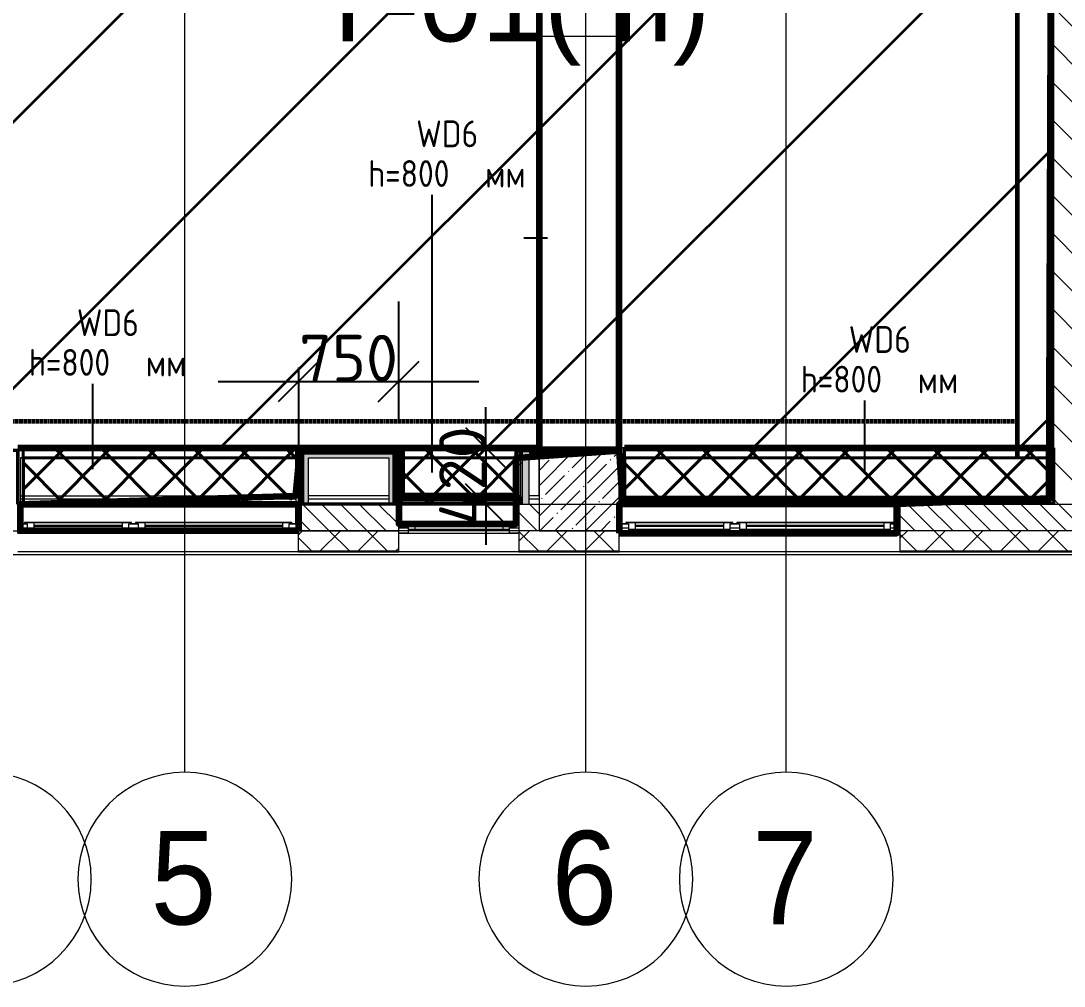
# Model space of a CAD drawing. Header units: millimetres. Extents: x -249154 to 415037, y -45458 to 354837.
# Drawn here: x 12848 to 20654, y -3642 to 3578 of the extents above; entities that cross this region are included whole.
import ezdxf

# ---------------------------------------------------------------- set-up
doc = ezdxf.new("R2010")
doc.units = ezdxf.units.MM
doc.linetypes.add('Штрих короткий', pattern=[600, 300, -300])
for name, color, linetype, lineweight in [('2)1 штукатурка', 4, 'Continuous', 35), ('2)2 штукатурка', 5, 'Continuous', 50), ('3)1 шпаклевка', 4, 'Continuous', 35), ('3.3) Шпаклевка баз. фин. WD5-13', 160, 'Continuous', 140), ('3.4) Ремонт базовой шпаклевки', 6, 'Continuous', 60), ('3.4) Шп. баз 4 в 525 поз 4838м2', 160, 'Continuous', 140), ('3.4) Шп. фин 4 в 529 поз 11227м2', 6, 'Continuous', 140), ('3.5) Ремонт финишной шпаклевки', 3, 'Continuous', 60), ('3.6) Ремонт откосов базовая', 6, 'Continuous', 140), ('3.7) Ремонт откосов финишная', 3, 'Continuous', 140), ('4) демонтаж НЗ №2', 1, 'Continuous', 35), ('4.1) Дм уборка мусора НЗ 2', 20, 'Continuous', 35), ('5.5) Перег WD5', 3, 'Continuous', 60), ('5.6) Перегародка WD6', 6, 'Continuous', 40), ('549 штукатурка гипсом', 40, 'Continuous', 60), ('666 покраска FK1', 211, 'Continuous', 60), ('839 штук откосы', 3, 'Continuous', 158), ('874 шпакл откосы', 5, 'Continuous', 158), ('923 Люки', 170, 'Continuous', 120), ('A-FLOR', 7, 'Continuous', 9), ('A-GLAZ', 7, 'Continuous', 9), ('A-GLAZ-1', 7, 'Continuous', 5), ('A-WALL', 7, 'Continuous', 5), ('I-WALL', 7, 'Continuous', 5), ('S-COLS-1', 7, 'Continuous', 5), ('Оси', 7, 'Continuous', 9), ('Оси-1', 7, 'Continuous', 20)]:
    doc.layers.add(name, color=color, linetype=linetype, lineweight=lineweight)
doc.layers.add('A-WALL-1', color=9, linetype='Continuous', lineweight=5, true_color=0x808080)
doc.layers.add('A-WALL-FNSH-1', color=9, linetype='Continuous', lineweight=5, true_color=0x808080)
doc.styles.add('Arial', font='arial.ttf', dxfattribs={"width": 0.9, "height": 700})
doc.styles.add('GOST Common_1', font='', dxfattribs={"width": 0.9, "height": 250})
doc.styles.add('ISOCPEUR_1', font='isocpeur.ttf', dxfattribs={"height": 350})
doc.styles.add('ISOCPEUR_4', font='isocpeur.ttf', dxfattribs={"width": 0.9, "height": 1000})
doc.styles.get("Standard").update_dxf_attribs({"font": 'arial.ttf'})
doc.styles.get('GOST Common_1').set_extended_font_data('GOST Common')
doc.dimstyles.new('ISO-2_0_0_9К_Средний_округл2_1', dxfattribs={"dimscale": 304.8, "dimtxt": 995.981176, "dimasz": 2.46063, "dimexe": 1.968504, "dimexo": 0, "dimgap": 0, "dimtad": 1, "dimdec": 0, "dimrnd": 10, "dimzin": 0, "dimdsep": 46, "dimtxsty": 'ISOCPEUR_4', "dimblk1": 'OBLIQUE', "dimblk2": 'OBLIQUE', "dimsah": 1, "dimcen": 0.09, "dimdle": 1.968504, "dimazin": 0, "dimtfac": 1, "dimtdec": 4, "dimtix": 1, "dimtmove": 0, "dimatfit": 3, "dimfxl": 1, "dimtvp": 1, "dimtolj": 1, "dimtzin": 0, "dimarcsym": 2})
pattern_1 = [(0, (64.7, -136.06), (243.84, 60.96), [20.117, -162.763, 20.117, -162.763, -975.36]), (0, (64.7, -136.06), (243.84, 60.96), [-365.76, 20.117, -345.643, 20.117, -162.763, -426.72]), (0, (64.7, -136.06), (243.84, 60.96), [-914.4, 20.117, -101.803, 20.117, -284.683]), (120, (156.14, -105.58), (-174.7129, 180.69163), [20.117, -162.763, 20.117, -162.763, -975.36]), (120, (156.14, -105.58), (-174.7129, 180.69163), [-365.76, 20.117, -345.643, 20.117, -162.763, -426.72]), (120, (156.14, -105.58), (-174.7129, 180.69163), [-914.4, 20.117, -101.803, 20.117, -284.683]), (240, (186.62, 16.34), (-69.1271, -241.65163), [20.117, -162.763, 20.117, -162.763, -975.36]), (240, (186.62, 16.34), (-69.1271, -241.65163), [-365.76, 20.117, -345.643, 20.117, -162.763, -426.72]), (240, (186.62, 16.34), (-69.1271, -241.65163), [-914.4, 20.117, -101.803, 20.117, -284.683])]
pattern_2 = [(45, (64.7, -136.06), (-212.132, 212.132), []), (135, (64.7, -136.06), (-212.132, -212.132), [])]

# ---------------------------------------------------------------- blocks, each defined once
blk = doc.blocks.new('120_Окно_СКБ_2Ст - 120_Окно_СКБ_2Ст 2100х2500 _мал створка справа_-V24-Объем проектирования 1 этажа')
at = {"layer": 'A-GLAZ'}
for p, q in [((-1050, -127), (-1050, -57)), ((-1050, -57), (-980, -57)), ((-980, -57), (-980, -127)), ((150, -127), (150, -57)), ((150, -57), (220, -57)), ((220, -57), (220, -127)), ((980, -127), (980, -57)), ((980, -57), (1050, -57)), ((1050, -57), (1050, -127)), ((-980, -127), (-1050, -127)), ((-980, -127), (-1000, -127)), ((-1000, -127), (-1000, -137)), ((-1000, -137), (170, -137)), ((170, -137), (-1000, -137)), ((150, -87), (-980, -87)), ((-980, -87), (-980, -127)), ((-930, -137), (-930, -87)), ((100, -137), (100, -87)), ((150, -127), (150, -87)), ((220, -127), (150, -127)), ((170, -127), (150, -127)), ((170, -137), (170, -127)), ((220, -127), (200, -127)), ((200, -127), (200, -137)), ((200, -137), (1000, -137)), ((1000, -137), (200, -137)), ((980, -87), (220, -87)), ((220, -87), (220, -127)), ((270, -137), (270, -87)), ((930, -137), (930, -87)), ((980, -127), (980, -87)), ((1050, -127), (980, -127)), ((1000, -127), (980, -127)), ((1000, -137), (1000, -127))]:
    blk.add_line(p, q, dxfattribs=at)
at = {"layer": 'A-GLAZ-1'}
for p, q in [((1050, -57), (-1050, -57)), ((-1030, -127), (-1000, -127)), ((-930, -107), (100, -107)), ((100, -117), (-930, -117)), ((170, -127), (200, -127)), ((270, -107), (930, -107)), ((930, -117), (270, -117)), ((1000, -127), (1030, -127))]:
    blk.add_line(p, q, dxfattribs=at)
blk = doc.blocks.new('120_Окно_СКБ_1Ст - 120_Окно_СКБ_1Ст 900х2500_h_-V46-Объем проектирования 1 этажа')
at = {"layer": 'A-GLAZ'}
for p, q in [((-450, -127), (-450, -57)), ((-450, -57), (-380, -57)), ((-380, -57), (-380, -127)), ((380, -127), (380, -57)), ((380, -57), (450, -57)), ((450, -57), (450, -127)), ((-380, -127), (-450, -127)), ((-380, -127), (-400, -127)), ((-400, -127), (-400, -137)), ((-400, -137), (400, -137)), ((400, -137), (-400, -137)), ((380, -87), (-380, -87)), ((-380, -87), (-380, -127)), ((-330, -137), (-330, -87)), ((330, -137), (330, -87)), ((380, -127), (380, -87)), ((450, -127), (380, -127)), ((400, -127), (380, -127)), ((400, -137), (400, -127))]:
    blk.add_line(p, q, dxfattribs=at)
at = {"layer": 'A-GLAZ-1'}
for p, q in [((450, -57), (-450, -57)), ((-430, -127), (-400, -127)), ((-330, -107), (330, -107)), ((330, -117), (-330, -117)), ((400, -127), (430, -127))]:
    blk.add_line(p, q, dxfattribs=at)
blk = doc.blocks.new('120_Окно_СКБ_2Ст - 120_Окно_СКБ_2Ст 2100х2500 _мал створка справа_-22445857-Объем проектирования 1 этажа')
at = {"layer": 'A-GLAZ'}
for p, q in [((-1050, -127), (-1050, -57)), ((-1050, -57), (-980, -57)), ((-980, -57), (-980, -127)), ((150, -127), (150, -57)), ((150, -57), (220, -57)), ((220, -57), (220, -127)), ((980, -127), (980, -57)), ((980, -57), (1050, -57)), ((1050, -57), (1050, -127)), ((-980, -127), (-1050, -127)), ((-980, -127), (-1000, -127)), ((-1000, -127), (-1000, -137)), ((-1000, -137), (170, -137)), ((170, -137), (-1000, -137)), ((150, -87), (-980, -87)), ((-980, -87), (-980, -127)), ((-930, -137), (-930, -87)), ((100, -137), (100, -87)), ((150, -127), (150, -87)), ((220, -127), (150, -127)), ((170, -127), (150, -127)), ((170, -137), (170, -127)), ((220, -127), (200, -127)), ((200, -127), (200, -137)), ((200, -137), (1000, -137)), ((1000, -137), (200, -137)), ((980, -87), (220, -87)), ((220, -87), (220, -127)), ((270, -137), (270, -87)), ((930, -137), (930, -87)), ((980, -127), (980, -87)), ((1050, -127), (980, -127)), ((1000, -127), (980, -127)), ((1000, -137), (1000, -127))]:
    blk.add_line(p, q, dxfattribs=at)
at = {"layer": 'A-GLAZ-1'}
for p, q in [((1050, -57), (-1050, -57)), ((-1030, -127), (-1000, -127)), ((-930, -107), (100, -107)), ((100, -117), (-930, -117)), ((170, -127), (200, -127)), ((270, -107), (930, -107)), ((930, -117), (270, -117)), ((1000, -127), (1030, -127))]:
    blk.add_line(p, q, dxfattribs=at)
blk = doc.blocks.new('Зашивка приборов отопления19 - Зашивка приборов отопления-33282289-Объем проектирования 1 этажа')
at = {"layer": 'A-WALL'}
for p, q in [((12120, 520), (10060, 520)), ((10060, 445), (12120, 445)), ((12120, 445), (10060.9, 445)), ((10060.9, 445), (10060.9, 105)), ((10060.9, 105), (12120.2, 105))]:
    blk.add_line(p, q, dxfattribs=at)
blk = doc.blocks.new('Зашивка приборов отопления20 - Зашивка приборов отопления-33282357-Объем проектирования 1 этажа')
at = {"layer": 'A-WALL'}
for p, q in [((10940, 520), (10080, 520)), ((10940, 445), (10080, 445)), ((10080, 445), (10940, 445)), ((10060.9, 150), (10060.9, 105)), ((10060.9, 105), (10960, 105))]:
    blk.add_line(p, q, dxfattribs=at)
blk = doc.blocks.new('Зашивка приборов отопления21 - Зашивка приборов отопления-33282451-Объем проектирования 1 этажа')
at = {"layer": 'A-WALL'}
for p, q in [((13270.9, 520), (10060.9, 520)), ((13270.9, 445), (10060.9, 445)), ((10060.9, 445), (13270.9, 445)), ((10061.7, 105), (12140.9, 105))]:
    blk.add_line(p, q, dxfattribs=at)
blk = doc.blocks.new('Ось сетки - D8-29747960-Объем проектирования 1 этажа')
at = {"layer": 'Оси-1'}
for start, end in [(360, 180), (180, 360)]:
    blk.add_arc((0, 0), 4, start, end, dxfattribs=at)
blk = doc.blocks.new('_Oblique')
at = {"color": 0, "linetype": 'ByBlock', "lineweight": -2}
blk.add_line((-0.5, -0.5), (0.5, 0.5), dxfattribs=at)
blk = doc.blocks.new('*D2051')
at = {"layer": '5.5) Перег WD5', "color": 0, "lineweight": -2, "transparency": 16777216}
for p, q in [((16327.5, 383.9), (16327.5, 688.7)), ((16574.7, 383.9), (15727.5, 383.9)), ((16327.5, 383.9), (16327.5, -36.1)), ((16574.7, -36.1), (15727.5, -36.1)), ((16327.5, -36.1), (16327.5, -340.9))]:
    blk.add_line(p, q, dxfattribs=at)
at = {"layer": 'Defpoints', "color": 0, "transparency": 16777216}
for p in [(16574.7, 383.9), (16327.5, -36.1), (16574.7, -36.1)]:
    blk.add_point(p, dxfattribs=at)
at = {"layer": '5.5) Перег WD5', "color": 0, "lineweight": -2, "transparency": 16777216, "xscale": 304.8, "yscale": 304.8, "zscale": 304.8}
for p, rotation in [((16327.5, 383.9), 270), ((16327.5, -36.1), 90)]:
    blk.add_blockref('_Oblique', p, dxfattribs=dict(at, rotation=rotation))
at = {"layer": '5.5) Перег WD5', "color": 0, "lineweight": 25, "transparency": 16777216, "insert": (16152.5, 173.9), "char_height": 350, "width": 478.071, "attachment_point": 5, "rotation": 90, "style": 'ISOCPEUR_1'}
blk.add_mtext('\\A1;420', dxfattribs=at)
blk = doc.blocks.new('*D2052')
at = {"layer": '5.5) Перег WD5', "color": 0, "lineweight": -2, "transparency": 16777216}
for p, q in [((15674.7, 585.9), (15674.7, 1479.8)), ((14924.7, 985.9), (14924.7, 279.8)), ((14324.7, 879.8), (16274.7, 879.8))]:
    blk.add_line(p, q, dxfattribs=at)
at = {"layer": 'Defpoints', "color": 0, "transparency": 16777216}
for p in [(14924.7, 985.9), (15674.7, 879.8), (15674.7, 585.9)]:
    blk.add_point(p, dxfattribs=at)
at = {"layer": '5.5) Перег WD5', "color": 0, "lineweight": -2, "transparency": 16777216, "xscale": 304.8, "yscale": 304.8, "zscale": 304.8, "rotation": 180}
blk.add_blockref('_Oblique', (14924.7, 879.8), dxfattribs=at)
at = {"layer": '5.5) Перег WD5', "color": 0, "lineweight": -2, "transparency": 16777216, "xscale": 304.8, "yscale": 304.8, "zscale": 304.8}
blk.add_blockref('_Oblique', (15674.7, 879.8), dxfattribs=at)
at = {"layer": '5.5) Перег WD5', "color": 0, "lineweight": 25, "transparency": 16777216, "insert": (15299.7, 1054.8), "char_height": 350, "width": 455.087, "attachment_point": 5, "style": 'ISOCPEUR_1'}
blk.add_mtext('\\A1;750', dxfattribs=at)

msp = doc.modelspace()

# ---------------------------------------------------------------- hatches: boundary and pattern name
at = {"layer": '4.1) Дм уборка мусора НЗ 2'}
h = msp.add_hatch(dxfattribs=at)
h.set_pattern_fill('ANSI31', color=1, scale=444)
h.paths.add_polyline_path([(14279.7, 7553.9), (12844.7, 7553.9), (12845.7, 6912.9), (11523.7, 6912.9), (11541.5, 7027.5), (11523.7, 7542.9), (8825.7, 7542.9), (8825.7, 6983.9), (7724.7, 7003.9), (7703.7, 7556.9), (3870.3, 7556.9), (3870.3, 383.9), (6873.7, 383.9), (6873.7, 384.9), (8344.4, 384.9), (8344.4, 383.9), (9403.4, 383.9), (9403.4, 384.9), (9995.7, 384.9), (12203.7, 383.9), (12203.7, 385.4), (12843.3, 363.3), (12843.3, 383.9), (14938.4, 383.9), (14937.2, 371.4), (15695.7, 384.9), (15695.7, 308.9), (16553.5, 308.9), (17343.8, 365.3), (17343.8, 383.9), (20540.8, 383.9), (20553.7, 4232.9), (14279.7, 4253.9)])
at = {"layer": '5.6) Перегародка WD6'}
h = msp.add_hatch(dxfattribs=at)
h.set_pattern_fill('ANSI37', color=256, scale=77, style=0)
h.paths.add_polyline_path([(12864.3, 308.9), (14945.7, 308.9), (14945.7, 383.9), (12864.3, 383.9), (12864.3, 363.9)])
h = msp.add_hatch(dxfattribs=at)
h.set_pattern_fill('ANSI37', color=256, scale=77, style=0)
h.paths.add_polyline_path([(15695.7, 308.9), (16595.7, 308.9), (16595.7, 383.9), (15695.7, 383.9), (15695.7, 358.9)])
h = msp.add_hatch(dxfattribs=at)
h.set_pattern_fill('ANSI37', color=256, scale=77, style=0)
h.paths.add_polyline_path([(18506.6, 308.9), (20575.7, 308.9), (20575.7, 383.9), (17364.8, 383.9), (17365.7, 308.9), (17938.9, 308.9)])
h = msp.add_hatch(dxfattribs=at)
h.set_pattern_fill('ANSI37', color=256, scale=77, style=0)
h.paths.add_polyline_path([(14470.8, -31.1), (14594.8, -31.1), (14925.7, 3.9), (14945.7, 1.5), (14945.7, 308.9), (12866.6, 308.9), (12866.6, -31.1), (13798.2, -31.1)])
h = msp.add_hatch(dxfattribs=at)
h.set_pattern_fill('ANSI37', color=256, scale=77, style=0)
h.paths.add_polyline_path([(16152.4, -31.1), (16595.7, -31.1), (16595.7, 308.9), (15696.6, 308.9), (15696.6, 3.8), (15862.7, -31.1)])
h = msp.add_hatch(dxfattribs=at)
h.set_pattern_fill('ANSI37', color=256, scale=77, style=0)
h.paths.add_polyline_path([(19347.4, -31.1), (20246.8, -31.1), (20575.7, -10.1), (20575.7, 308.9), (17365.7, 308.9), (17365.7, -31.1), (19179.3, -31.1)])
at = {"layer": 'A-WALL'}
h = msp.add_hatch(dxfattribs=at)
h.set_pattern_fill('FP_2', color=256, style=0, pattern_type=2)
h.set_pattern_definition([(135, (64.7, -136.06), (-70.71068, -70.71068), [])])
h.paths.add_polyline_path([(7724.7, -236.1), (7724.7, -36.1), (6894.7, -36.1), (6894.7, -236.1)])
h.paths.add_polyline_path([(19424.7, -236.1), (20774.7, -236.1), (20774.7, -36.1), (19424.7, -36.1), (19424.7, -216.1)])
h.paths.add_polyline_path([(14924.7, -236.1), (15674.7, -236.1), (15674.7, -36.1), (14924.7, -36.1), (14924.7, -216.1)])
h.paths.add_polyline_path([(16574.7, -236.1), (16724.7, -236.1), (16724.7, -36.1), (16574.7, -36.1), (16574.7, -234.1)])
h.paths.add_polyline_path([(21674.7, -236.1), (21974.7, -236.1), (21974.7, -36.1), (21674.7, -36.1), (21674.7, -216.1)])
h.paths.add_polyline_path([(9974.7, -236.1), (9974.7, -36.1), (9224.4, -36.1), (9224.4, -236.1), (9424.4, -236.1)])
h.paths.add_polyline_path([(22574.7, -236.1), (22699.7, -236.1), (22699.7, -36.1), (22574.7, -36.1), (22574.7, -216.1)])
h.paths.add_polyline_path([(12120.3, -236.1), (12224.7, -236.1), (12224.7, -36.1), (12074.7, -36.1), (12074.7, -236.1)])
h.paths.add_polyline_path([(27374.7, -236.1), (28374.4, -236.1), (28374.4, -36.1), (27374.7, -36.1), (27374.7, -216.1)])
h.paths.add_polyline_path([(26474.7, -236.1), (26474.7, -36.1), (26224.7, -36.1), (26224.7, -236.1)])
h.paths.add_polyline_path([(25499.7, -236.1), (25624.7, -236.1), (25624.7, -36.1), (25499.7, -36.1), (25499.7, -216.1)])
h = msp.add_hatch(dxfattribs=at)
h.set_pattern_fill('FP_24', color=256, style=0, pattern_type=2)
h.set_pattern_definition([(45, (64.7, -136.06), (-141.42136, 141.42136), []), (135, (64.7, -136.06), (-141.42136, -141.42136), [])])
h.paths.add_polyline_path([(75756.8, -386.1), (75764.7, -386.1), (75764.7, -236.1), (74044.7, -236.1), (74044.7, -386.1), (75544.7, -386.1)])
h.paths.add_polyline_path([(70724.7, -386.1), (70724.7, -236.1), (67124.7, -236.1), (67124.7, -386.1), (69886.1, -386.1)])
h.paths.add_polyline_path([(72300.8, -386.1), (72344.7, -386.1), (72344.7, -236.1), (71624.7, -237.9), (71624.7, -386.1), (72144.7, -386.1)])
h.paths.add_polyline_path([(65224.7, -386.1), (66224.7, -386.1), (66224.7, -236.1), (65224.7, -236.1), (65224.7, -254.1)])
h.paths.add_polyline_path([(63774.7, -386.1), (64324.7, -386.1), (64324.7, -236.1), (63774.7, -236.1), (63774.7, -257.4)])
h.paths.add_polyline_path([(60974.7, -386.1), (61674.7, -386.1), (61674.7, -236.1), (60974.7, -236.1), (60974.7, -264.3)])
h.paths.add_polyline_path([(60074.7, -386.1), (60074.7, -236.1), (59324.7, -236.1), (59324.7, -386.1)])
h.paths.add_polyline_path([(57224.7, -386.1), (57224.7, -236.1), (56474.7, -236.1), (56474.7, -386.1)])
h.paths.add_polyline_path([(53374.7, -386.1), (53374.7, -236.1), (51936.2, -236.1), (51936.2, -386.1)])
h.paths.add_polyline_path([(49836.2, -386.1), (49836.2, -236.1), (49124.7, -236.1), (49124.7, -386.1), (49255.4, -386.1)])
h.paths.add_polyline_path([(48224.7, -386.1), (48224.7, -236.1), (47474.7, -236.1), (47474.7, -386.1)])
h.paths.add_polyline_path([(44374.7, -386.1), (44374.7, -236.1), (42802.2, -236.1), (42802.2, -386.1)])
h.paths.add_polyline_path([(38940.1, -386.1), (39104.7, -386.1), (39104.7, -236.1), (38054.7, -236.1), (38054.7, -386.1)])
h.paths.add_polyline_path([(40702.2, -386.1), (40702.2, -236.1), (40004.7, -236.1), (40004.7, -386.1)])
h.paths.add_polyline_path([(36877, -386.1), (37154.7, -386.1), (37154.7, -236.1), (36034.7, -236.1), (36034.7, -386.1)])
h.paths.add_polyline_path([(33934.7, -386.1), (33934.7, -236.1), (33074.7, -236.1), (33074.7, -386.1)])
h.paths.add_polyline_path([(30274.7, -386.1), (30274.7, -236.1), (29274.4, -236.1), (29274.4, -386.1)])
h.paths.add_polyline_path([(28374.4, -386.1), (28374.4, -236.1), (27374.7, -236.1), (27374.7, -386.1)])
h.paths.add_polyline_path([(26474.7, -386.1), (26474.7, -236.1), (25499.7, -236.1), (25499.7, -386.1)])
h.paths.add_polyline_path([(22699.7, -386.1), (22699.7, -236.1), (21674.7, -236.1), (21674.7, -386.1)])
h.paths.add_polyline_path([(19424.7, -386.1), (20774.7, -386.1), (20774.7, -236.1), (19424.7, -236.1), (19424.7, -367.6)])
h.paths.add_polyline_path([(17324.7, -386.1), (17324.7, -236.1), (16574.7, -236.1), (16574.7, -386.1)])
h.paths.add_polyline_path([(14924.7, -386.1), (15674.7, -386.1), (15674.7, -236.1), (14924.7, -236.1), (14924.7, -378.8)])
h.paths.add_polyline_path([(12120.3, -386.1), (12824.7, -384.1), (12824.7, -236.1), (12074.7, -236.1), (12074.7, -386.1)])
h.paths.add_polyline_path([(7994.1, -386.1), (8324.4, -386.1), (8324.4, -236.1), (6894.7, -236.1), (6894.7, -386.1), (7724.7, -386.1)])
h.paths.add_polyline_path([(9224.4, -386.1), (9974.7, -386.1), (9974.7, -236.1), (9224.4, -236.1), (9224.4, -254.1)])
h.paths.add_polyline_path([(174.7, -386.1), (3794.7, -386.1), (3794.7, -236.1), (-195.3, -236.1), (-195.3, -386.1), (-45.3, -386.1)])
at = {"layer": 'I-WALL'}
h = msp.add_hatch(dxfattribs=at)
h.set_pattern_fill('FP_23', color=256, style=0, pattern_type=2)
h.set_pattern_definition([(135, (64.7, -136.06), (-141.4214, -141.4214), [])])
h.paths.add_polyline_path([(20774.7, -36.1), (20774.7, 7543.9), (20574.7, 7543.9), (20574.7, -36.1)])
h = msp.add_hatch(dxfattribs=at)
h.set_pattern_fill('FP_191', color=256, style=0, pattern_type=2)
h.set_pattern_definition(pattern_1)
h.paths.add_polyline_path([(20574.7, -36.1), (20574.7, 4233.9), (20554.7, 4233.9), (20555.8, 2.7), (20564.9, -16.1)])
h.paths.add_polyline_path([(20574.7, -36.1), (20554.7, 2.6), (20554.7, -36.1)])
h = msp.add_hatch(dxfattribs=at)
h.set_pattern_fill('FP_191', color=256, style=0, pattern_type=2)
h.set_pattern_definition(pattern_1)
h.paths.add_polyline_path([(14904.7, -36.1), (14924.7, -36.1), (14924.7, 383.9), (14904.7, 383.9), (14904.7, -16.1)])
h = msp.add_hatch(dxfattribs=at)
h.set_pattern_fill('FP_191', color=256, style=0, pattern_type=2)
h.set_pattern_definition(pattern_1)
h.paths.add_polyline_path([(15649.7, 363.9), (15694.7, 363.9), (15694.7, 383.9), (14924.7, 383.9), (14924.7, 363.9), (15599.7, 363.9)])
h = msp.add_hatch(dxfattribs=at)
h.set_pattern_fill('FP_192', color=256, style=0, pattern_type=2)
h.set_pattern_definition(pattern_2)
h.paths.add_polyline_path([(14924.7, -36.1), (14937.2, -36.1), (14937, 363.9), (14924.7, 363.9), (14924.7, -16.1)])
h = msp.add_hatch(dxfattribs=at)
h.set_pattern_fill('FP_192', color=256, style=0, pattern_type=2)
h.set_pattern_definition(pattern_2)
h.paths.add_polyline_path([(14949.7, -36.1), (14949.7, 363.9), (14937.2, 363.9), (14937.2, -36.1)])
h = msp.add_hatch(dxfattribs=at)
h.set_pattern_fill('FP_192', color=256, style=0, pattern_type=2)
h.set_pattern_definition(pattern_2)
h.paths.add_polyline_path([(14999.7, 358.9), (15662.2, 358.9), (15662.2, 363.9), (14949.7, 363.9), (14949.7, 358.9), (14957, 358.9)])
for points in [[(14999.7, -36.1), (14999.7, 358.9), (14949.7, 358.9), (14949.7, -36.1), (14957, -36.1)], [(14999.7, 308.9), (15649.7, 308.9), (15649.7, 358.9), (14999.7, 358.9)], [(16602, -36.1), (16649.7, -36.1), (16649.7, 358.9), (16599.7, 358.9), (16599.7, -36.1)], [(16723.4, 308.9), (16724.7, 308.9), (16723.4, 358.9), (16649.7, 358.9), (16649.7, 308.9)], [(15649.7, -36.1), (15649.7, 308.9), (15599.7, 308.9), (15599.7, -36.1)]]:
    msp.add_hatch(color=256, dxfattribs=at).paths.add_polyline_path(points)
h = msp.add_hatch(dxfattribs=at)
h.set_pattern_fill('FP_192', color=256, style=0, pattern_type=2)
h.set_pattern_definition(pattern_2)
h.paths.add_polyline_path([(15662.2, -36.1), (15662.2, 358.9), (15649.7, 358.9), (15649.7, -36.1)])
h = msp.add_hatch(dxfattribs=at)
h.set_pattern_fill('FP_192', color=256, style=0, pattern_type=2)
h.set_pattern_definition(pattern_2)
h.paths.add_polyline_path([(15674.7, -36.1), (15674.7, 363.9), (15662.2, 363.9), (15662.2, -36.1)])
h = msp.add_hatch(dxfattribs=at)
h.set_pattern_fill('FP_191', color=256, style=0, pattern_type=2)
h.set_pattern_definition(pattern_1)
h.paths.add_polyline_path([(15675.6, 13.9), (15694.7, 13.9), (15694.7, 363.9), (15674.7, 363.9), (15674.7, 13.9)])
h = msp.add_hatch(dxfattribs=at)
h.set_pattern_fill('FP_191', color=256, style=0, pattern_type=2)
h.set_pattern_definition(pattern_1)
h.paths.add_polyline_path([(16554.7, 363.9), (17324.7, 363.9), (17324.7, 383.9), (16554.7, 383.9), (16554.7, 371.4)])
h = msp.add_hatch(dxfattribs=at)
h.set_pattern_fill('FP_191', color=256, style=0, pattern_type=2)
h.set_pattern_definition(pattern_1)
h.paths.add_polyline_path([(16574.7, 13.9), (16574.7, 363.9), (16554.7, 363.4), (16554.7, 13.9)])
h = msp.add_hatch(dxfattribs=at)
h.set_pattern_fill('FP_192', color=256, style=0, pattern_type=2)
h.set_pattern_definition(pattern_2)
h.paths.add_polyline_path([(16585.6, -36.1), (16587.2, -36.1), (16587, 363.9), (16574.7, 363.9), (16574.7, -36.1)])
h = msp.add_hatch(dxfattribs=at)
h.set_pattern_fill('FP_192', color=256, style=0, pattern_type=2)
h.set_pattern_definition(pattern_2)
h.paths.add_polyline_path([(16587.2, -36.1), (16599.7, -36.1), (16599.7, 363.9), (16587.2, 363.9), (16587.2, -16.1)])
h = msp.add_hatch(dxfattribs=at)
h.set_pattern_fill('FP_192', color=256, style=0, pattern_type=2)
h.set_pattern_definition(pattern_2)
h.paths.add_polyline_path([(16649.7, 358.9), (16724.7, 358.9), (16723.4, 363.9), (16599.7, 363.9), (16599.7, 358.9)])
h = msp.add_hatch(dxfattribs=at)
h.set_pattern_fill('FP_191', color=256, style=0, pattern_type=2)
h.set_pattern_definition(pattern_1)
h.paths.add_polyline_path([(17324.7, 3.9), (17344.7, 5.8), (17343.8, 383.9), (17324.7, 383.9), (17324.7, 121.7)])
h = msp.add_hatch(dxfattribs=at)
h.set_pattern_fill('FP_191', color=256, style=0, pattern_type=2)
h.set_pattern_definition(pattern_1)
h.paths.add_polyline_path([(19983.8, -36.1), (20554.7, -36.1), (20554.7, 3.9), (19424.7, 3.9), (19424.7, -36.1)])
h.paths.add_polyline_path([(17344.7, -36.1), (17345.7, -36.1), (17344.7, 3.9), (17324.7, 3.9), (17324.7, -36.1)])
h = msp.add_hatch(dxfattribs=at)
h.set_pattern_fill('FP_191', color=256, style=0, pattern_type=2)
h.set_pattern_definition(pattern_1)
h.paths.add_polyline_path([(14904.7, -184.1), (14924.7, -184.1), (14924.7, -36.1), (14904.7, -36.1), (14904.7, -174.1)])
h = msp.add_hatch(dxfattribs=at)
h.set_pattern_fill('FP_191', color=256, style=0, pattern_type=2)
h.set_pattern_definition(pattern_1)
h.paths.add_polyline_path([(17344.7, -184.1), (17344.7, -36.1), (17324.7, -36.1), (17324.7, -184.1)])
h = msp.add_hatch(dxfattribs=at)
h.set_pattern_fill('FP_191', color=256, style=0, pattern_type=2)
h.set_pattern_definition(pattern_1)
h.paths.add_polyline_path([(19404.7, -184.1), (19424.7, -184.1), (19424.7, -36.1), (19404.7, -36.8), (19404.7, -174.1)])
at = {"layer": 'S-COLS-1'}
h = msp.add_hatch(dxfattribs=at)
h.set_pattern_fill('FP_1', color=256, style=0, pattern_type=2)
h.set_pattern_definition([(45, (64.7, -136.06), (-114.0493, 114.0493), []), (45, (178.75, -136.06), (-114.0493, 114.0493), [201.612, -40.322, 6.706, -33.617])])
h.paths.add_polyline_path([(16724.7, -236.1), (17324.7, -236.1), (17324.7, 363.9), (16724.7, 363.9), (16724.7, -230.5)])

# ---------------------------------------------------------------- linework, layer by layer
at = {"layer": '2)1 штукатурка'}
msp.add_lwpolyline([(3813.7, 7556.9), (7702.7, 7556.9), (7723.7, 7003.9), (8803.7, 7003.9), (8803.7, 7563.9), (11623.7, 7563.9), (11522.7, 6912.9), (12844.7, 6912.9), (12843.7, 7553.9), (14278.7, 7553.9), (14278.7, 4253.9), (20552.7, 4232.9), (20538.6, 4.9), (19402.7, -36.1)], dxfattribs=at)
at = {"layer": '2)2 штукатурка'}
msp.add_lwpolyline([(9995.7, -36.1), (12203.7, -36.1), (12224.7, 385.4), (12824.7, 363.9), (12824.7, -31.1), (16554.7, -36.1), (16553.5, 363.9), (17324.7, 363.9), (17344.7, -36.1), (20511.8, 3.9)], dxfattribs=at)
at = {"layer": '3)1 шпаклевка'}
msp.add_lwpolyline([(12823.9, -36.1), (14903.9, 24.2), (14936.4, 371.4), (15694.9, 384.9), (15694.9, 24.2), (16552.7, 24.2), (16552.7, 308.9), (17323.9, 363.9), (17344.9, 3.9), (20552.9, 4.9), (20552.9, 4232.9), (14393.9, 4253.9), (14372.9, 7553.9), (12843.9, 7563.9)], dxfattribs=at)
at = {"layer": '3.3) Шпаклевка баз. фин. WD5-13', "ltscale": 0.5}
for points in [[(12824.7, 385.4), (16724.7, 385.4)], [(14945.7, -31.1), (14945.7, 358.9), (15649.7, 358.9), (15649.7, -36.1)], [(17364.8, 385.4), (20575.7, 385.4)]]:
    msp.add_lwpolyline(points, dxfattribs=at)
at = {"layer": '3.4) Ремонт базовой шпаклевки', "linetype": 'Штрих короткий', "ltscale": 0.01}
msp.add_lwpolyline([(20304.9, 308.9), (20304.9, 3951.9), (14074.7, 3951.9), (14074.7, 7260.6)], dxfattribs=at)
at = {"layer": '3.4) Шп. баз 4 в 525 поз 4838м2'}
for points in [[(14279.7, 7553.9), (14279.7, 4253.9), (20553.7, 4232.9), (20539.6, 4.9), (19403.7, -36.1)], [(14904.7, 24.2), (14937.2, 371.4), (15695.7, 384.9), (15695.7, 24.2), (16553.5, 24.2), (16553.5, 308.9), (17324.7, 363.9), (17345.7, 3.9), (20553.7, 4.9), (20553.7, 4232.9), (14394.7, 4253.9), (14373.7, 7553.9)]]:
    msp.add_lwpolyline(points, dxfattribs=at)
at = {"layer": '3.4) Шп. фин 4 в 529 поз 11227м2'}
for points in [[(3814.7, 7556.9), (7703.7, 7556.9), (7724.7, 7003.9), (8804.7, 7003.9), (8804.7, 7563.9), (11624.7, 7563.9), (11523.7, 6912.9), (12845.7, 6912.9), (12844.7, 7553.9), (14279.7, 7553.9), (14279.7, 4253.9), (20553.7, 4232.9), (20539.6, 4.9), (19403.7, -36.1)], [(12824.7, -36.1), (14904.7, 24.2), (14937.2, 371.4), (15695.7, 384.9), (15695.7, 24.2), (16553.5, 24.2), (16553.5, 308.9), (17324.7, 363.9), (17345.7, 3.9), (20553.7, 4.9), (20553.7, 4232.9), (14394.7, 4253.9), (14373.7, 7553.9), (12844.7, 7563.9)]]:
    msp.add_lwpolyline(points, dxfattribs=at)
at = {"layer": '3.5) Ремонт финишной шпаклевки', "linetype": 'Штрих короткий', "ltscale": 0.01}
msp.add_lwpolyline([(7433.9, 6899.2), (7384.7, 7556.9), (4207.2, 7556.9), (4207.2, 584.4), (20304.9, 584.4), (20304.9, 4082.6), (14074.7, 4082.6), (14074.7, 7260.6)], dxfattribs=at)
at = {"layer": '3.6) Ремонт откосов базовая', "ltscale": 0.01}
for points in [[(16553.5, 4.4), (15674.7, 4.4), (15674.7, -184.1), (16553.5, -184.1)], [(14924.7, -236.1), (12845.7, -236.1), (12845.7, -36.1), (14924.7, -36.1)], [(17324.7, -254.1), (19402.7, -254.1), (19402.7, -36.1), (17324.7, -36.1)]]:
    msp.add_lwpolyline(points, close=True, dxfattribs=at)
at = {"layer": '3.7) Ремонт откосов финишная', "ltscale": 0.01}
for points in [[(16553.5, 4.4), (15674.7, 4.4), (15674.7, -184.1), (16553.5, -184.1)], [(14924.7, -236.1), (12845.7, -236.1), (12845.7, -36.1), (14924.7, -36.1)], [(17324.7, -254.1), (19402.7, -254.1), (19402.7, -36.1), (17324.7, -36.1)]]:
    msp.add_lwpolyline(points, close=True, dxfattribs=at)
at = {"layer": '4) демонтаж НЗ №2'}
for points in [[(3814.7, 7556.9), (7703.7, 7556.9), (7724.7, 7003.9), (8804.7, 7003.9), (8804.7, 7563.9), (11624.7, 7563.9), (11523.7, 6912.9), (12845.7, 6912.9), (12844.7, 7553.9), (14279.7, 7553.9), (14279.7, 4253.9), (20553.7, 4232.9), (20539.6, 4.9), (19403.7, -36.1)], [(12824.7, -36.1), (14904.7, 24.2), (14937.2, 371.4), (15695.7, 384.9), (15695.7, 24.2), (16553.5, 24.2), (16553.5, 308.9), (17324.7, 363.9), (17345.7, 3.9), (20553.7, 4.9), (20553.7, 4232.9), (14394.7, 4253.9), (14373.7, 7553.9), (12844.7, 7563.9)]]:
    msp.add_lwpolyline(points, dxfattribs=at)
at = {"layer": '5.6) Перегародка WD6', "color": 18, "lineweight": 25, "true_color": 0x000000}
for p, q in [((15925.6, 200.5), (15925.6, 2276.8)), ((16612.2, 1956.4), (16787.5, 1956.4)), ((13386.7, 224.1), (13386.7, 864)), ((19162.2, 200.5), (19162.2, 738.4))]:
    msp.add_line(p, q, dxfattribs=at)
at = {"layer": '5.6) Перегародка WD6'}
for p, q in [((14945.7, 383.9), (12864.3, 383.9)), ((12864.3, 383.9), (12864.3, 308.9)), ((16595.7, 383.9), (15695.7, 383.9)), ((20575.7, 383.9), (17364.8, 383.9)), ((17364.8, 383.9), (17364.8, 308.9)), ((20575.7, 308.9), (20575.7, 383.9)), ((12864.3, 308.9), (14945.7, 308.9)), ((14945.7, 308.9), (12866.6, 308.9)), ((12866.6, 308.9), (12866.6, -31.1)), ((15695.7, 308.9), (16595.7, 308.9)), ((16595.7, 308.9), (15696.6, 308.9)), ((15696.6, 308.9), (15696.6, -31.1)), ((17364.8, 308.9), (20575.7, 308.9)), ((20575.7, 308.9), (17365.7, 308.9)), ((17365.7, 308.9), (17365.7, -31.1)), ((20575.7, -31.1), (20575.7, 308.9)), ((12866.6, -31.1), (14945.7, -31.1)), ((15696.6, -31.1), (16595.7, -31.1)), ((17365.7, -31.1), (20575.7, -31.1))]:
    msp.add_line(p, q, dxfattribs=at)
at = {"layer": '549 штукатурка гипсом', "ltscale": 0.01}
msp.add_lwpolyline([(20304.9, 308.9), (20304.9, 3951.9), (14074.7, 3951.9), (14074.7, 7260.6)], dxfattribs=at)
at = {"layer": '666 покраска FK1'}
msp.add_lwpolyline([(12824.7, -36.1), (14904.7, 24.2), (14937.2, 371.4), (15695.7, 384.9), (15695.7, 24.2), (16553.5, 24.2), (16553.5, 308.9), (17324.7, 363.9), (17345.7, 3.9), (20553.7, 4.9), (20553.7, 4232.9), (14394.7, 4253.9), (14373.7, 7553.9), (12844.7, 7563.9)], dxfattribs=at)
at = {"layer": '839 штук откосы', "ltscale": 0.5}
msp.add_lwpolyline([(16724.7, 371.4), (17324.7, 371.4), (17324.7, 4233.9), (16724.7, 4233.9)], close=True, dxfattribs=at)
at = {"layer": '839 штук откосы', "ltscale": 0.01}
for points in [[(16553.5, 4.4), (15674.7, 4.4), (15674.7, -184.1), (16553.5, -184.1)], [(14924.7, -236.1), (12845.7, -236.1), (12845.7, -36.1), (14924.7, -36.1)], [(17324.7, -254.1), (19402.7, -254.1), (19402.7, -36.1), (17324.7, -36.1)]]:
    msp.add_lwpolyline(points, close=True, dxfattribs=at)
at = {"layer": '874 шпакл откосы', "ltscale": 0.5}
msp.add_lwpolyline([(16724.7, 371.4), (17324.7, 371.4), (17324.7, 4233.9), (16724.7, 4233.9)], close=True, dxfattribs=at)
at = {"layer": '874 шпакл откосы', "ltscale": 0.01}
for points in [[(16553.5, 4.4), (15674.7, 4.4), (15674.7, -184.1), (16553.5, -184.1)], [(14924.7, -236.1), (12845.7, -236.1), (12845.7, -36.1), (14924.7, -36.1)], [(17324.7, -254.1), (19402.7, -254.1), (19402.7, -36.1), (17324.7, -36.1)]]:
    msp.add_lwpolyline(points, close=True, dxfattribs=at)
at = {"layer": 'A-FLOR'}
for p, q in [((20554.7, 4233.9), (20554.7, 386.7)), ((16724.7, 383.9), (16724.7, 3463.9)), ((16724.7, 3463.9), (17324.7, 3463.9)), ((17324.7, 3463.9), (17324.7, 383.9)), ((17343.8, 383.9), (16554.7, 383.9)), ((14904.7, 308.9), (12844.7, 308.9)), ((14999.7, 308.9), (15214.9, 308.9)), ((16554.7, 308.9), (15694.7, 308.9)), ((16723.4, 308.9), (16723.4, 24.2)), ((20554.7, 308.9), (17344.7, 308.9)), ((12844.7, 24.2), (14904.7, 24.2)), ((15599.7, 24.2), (14999.7, 24.2)), ((15694.7, 24.2), (16554.7, 24.2)), ((16723.4, 24.2), (16649.7, 24.2)), ((17345.7, 3.9), (19424.7, 3.9))]:
    msp.add_line(p, q, dxfattribs=at)
at = {"layer": 'A-WALL'}
for p, q in [((14904.7, 4.9), (14904.7, 383.9)), ((14937.2, 371.4), (14937.2, -36.1)), ((15662.2, 371.4), (14937.2, 371.4)), ((14949.7, 358.9), (14949.7, -36.1)), ((15649.7, 358.9), (14949.7, 358.9)), ((15649.7, -36.1), (15649.7, 358.9)), ((15662.2, -36.1), (15662.2, 371.4)), ((16587.2, 371.4), (16587.2, -36.1)), ((16724.7, 371.4), (16587.2, 371.4)), ((16599.7, 358.9), (16599.7, -36.1)), ((16724.7, 358.9), (16599.7, 358.9)), ((20554.7, 4.9), (20554.7, 386.7)), ((17344.7, 3.9), (17345.7, 3.9)), ((8324.7, -236.1), (15674.7, -236.1)), ((21974.7, -236.1), (14924.7, -236.1)), ((14924.7, -386.1), (15674.7, -386.1)), ((14924.7, -389.1), (15674.7, -389.1)), ((16574.7, -386.1), (17324.7, -386.1)), ((16574.7, -389.1), (17324.7, -389.1)), ((19424.7, -386.1), (20774.7, -386.1)), ((19424.7, -389.1), (20774.7, -389.1)), ((72344.7, -416.1), (-225.3, -416.1)), ((14924.7, -394.1), (12824.7, -394.1)), ((16574.7, -394.1), (15674.7, -394.1)), ((19424.7, -394.1), (17324.7, -394.1))]:
    msp.add_line(p, q, dxfattribs=at)
at = {"layer": 'A-WALL-1'}
for p, q in [((20574.7, 4253.9), (20574.7, -36.1)), ((14924.7, -386.1), (14924.7, 383.9)), ((15694.7, 383.9), (14924.7, 383.9)), ((14924.7, 363.9), (15674.7, 363.9)), ((15674.7, -386.1), (15674.7, 383.9)), ((15694.7, 13.9), (15694.7, 383.9)), ((16554.7, 383.9), (16554.7, 13.9)), ((16574.7, 383.9), (16574.7, -386.1)), ((16574.7, 363.9), (17324.7, 363.9)), ((16724.7, 308.9), (16724.7, 383.9)), ((17324.7, -386.1), (17324.7, 363.9)), ((17344.7, 3.9), (17344.7, 383.9)), ((14999.7, -36.1), (14999.7, 308.9)), ((15214.9, 308.9), (15599.7, 308.9)), ((15599.7, 308.9), (15599.7, -36.1)), ((16649.7, -36.1), (16649.7, 308.9)), ((16649.7, 308.9), (16724.7, 308.9)), ((14904.7, 4.9), (14904.7, -36.1)), ((15674.7, 13.9), (15694.7, 13.9)), ((16554.7, 13.9), (16574.7, 13.9)), ((17345.7, -36.1), (17345.7, 3.9)), ((19424.7, 3.9), (19424.7, -386.1)), ((20554.7, 3.9), (19424.7, 3.9)), ((14904.7, -36.1), (15694.7, -36.1)), ((15694.7, -184.1), (15694.7, -36.1)), ((16554.7, -36.1), (17344.7, -36.1)), ((16554.7, -36.1), (16554.7, -184.1)), ((17344.7, -184.1), (17344.7, -36.1)), ((19404.7, -36.1), (20794.7, -36.1)), ((19404.7, -36.1), (19404.7, -184.1)), ((14904.7, -184.1), (14924.7, -184.1)), ((15674.7, -184.1), (15694.7, -184.1)), ((16554.7, -184.1), (16574.7, -184.1)), ((17324.7, -184.1), (17344.7, -184.1)), ((19404.7, -184.1), (19424.7, -184.1))]:
    msp.add_line(p, q, dxfattribs=at)
at = {"layer": 'A-WALL-FNSH-1'}
for p, q in [((20553.7, 4232.9), (20553.7, 4.9)), ((15695.7, 384.9), (14903.7, 384.9)), ((14903.7, 384.9), (14903.7, 4.9)), ((14904.7, 383.9), (14924.7, 383.9)), ((15695.7, 13.9), (15695.7, 383.9)), ((17345.7, 384.9), (16553.5, 384.9)), ((16553.5, 383.9), (16553.5, 4.4)), ((16554.5, 4.4), (16554.5, 383.9)), ((16554.5, 383.9), (17344.7, 383.9)), ((17345.7, 3.9), (17345.7, 383.9)), ((14903.7, 4.9), (14904.7, 4.9)), ((15694.7, 13.9), (15695.7, 13.9)), ((16553.5, 4.4), (16554.5, 4.4)), ((20553.7, 4.9), (19424.7, 4.9)), ((19424.7, 4.9), (19424.7, 3.9)), ((20554.7, 3.9), (20554.7, 4.9)), ((14903.7, -36.1), (14903.7, -184.1)), ((14904.7, -36.1), (14903.7, -36.1)), ((14904.7, -184.1), (14904.7, -36.1)), ((15695.7, -36.1), (15694.7, -36.1)), ((15695.7, -184.1), (15695.7, -36.1)), ((16553.7, -36.1), (16553.7, -184.1)), ((16554.7, -36.1), (16553.7, -36.1)), ((17345.7, -36.1), (17344.7, -36.1)), ((17345.7, -184.1), (17345.7, -36.1)), ((19403.7, -36.1), (19403.7, -184.1)), ((19404.7, -36.1), (19403.7, -36.1)), ((14903.7, -184.1), (14904.7, -184.1)), ((15694.7, -184.1), (15695.7, -184.1)), ((16553.7, -184.1), (16554.7, -184.1)), ((17344.7, -184.1), (17345.7, -184.1)), ((19403.7, -184.1), (19404.7, -184.1)), ((14924.7, -386.1), (14924.7, -394.1)), ((15674.7, -394.1), (15674.7, -386.1)), ((16574.7, -386.1), (16574.7, -394.1)), ((17324.7, -394.1), (17324.7, -386.1)), ((19424.7, -386.1), (19424.7, -394.1)), ((14924.7, -394.1), (15674.7, -394.1)), ((16574.7, -394.1), (17324.7, -394.1)), ((19424.7, -394.1), (20774.7, -394.1))]:
    msp.add_line(p, q, dxfattribs=at)
at = {"layer": 'I-WALL'}
for p, q in [((12845.2, 384.9), (14903.7, 384.9)), ((14903.7, 383.9), (12845.7, 383.9)), ((15695.7, 384.9), (16553.5, 384.9)), ((15695.7, 384.9), (15695.7, 383.9)), ((16553.5, 383.9), (15695.7, 383.9)), ((16553.5, 383.9), (16553.5, 384.9)), ((17345.7, 384.9), (20553.7, 384.9)), ((17345.7, 384.9), (17345.7, 383.9)), ((20553.7, 383.9), (17345.7, 383.9)), ((12844.7, 3.9), (14904.7, 3.9)), ((14999.7, 3.9), (15599.7, 3.9)), ((15694.7, -36.1), (15694.7, 13.9)), ((15695.7, 4.4), (15694.7, 4.4)), ((15694.7, 3.9), (16554.7, 3.9)), ((15695.7, 13.9), (15695.7, 4.4)), ((16554.7, 13.9), (16554.7, -36.1)), ((16649.7, 3.9), (16724.7, 3.9)), ((16553.7, -36.1), (15695.7, -36.1)), ((19403.7, -36.1), (17345.7, -36.1)), ((12894.7, -216.1), (12824.7, -216.1)), ((13724.7, -216.1), (13654.7, -216.1)), ((14924.7, -216.1), (14854.7, -216.1)), ((15744.7, -216.1), (15674.7, -216.1)), ((16574.7, -216.1), (16504.7, -216.1)), ((17394.7, -216.1), (17324.7, -216.1)), ((18224.7, -216.1), (18154.7, -216.1)), ((19424.7, -216.1), (19354.7, -216.1))]:
    msp.add_line(p, q, dxfattribs=at)
at = {"layer": 'S-COLS-1'}
for p, q in [((17324.7, 363.9), (16724.7, 363.9)), ((16724.7, 363.9), (16724.7, -236.1)), ((17324.7, -236.1), (17324.7, 363.9)), ((16724.7, -236.1), (17324.7, -236.1))]:
    msp.add_line(p, q, dxfattribs=at)
at = {"layer": 'Оси'}
for points in [[(14074.7, -2042.3), (14074.7, 2957.7), (14074.7, 22262), (14074.7, 27262)], [(17074.7, -2042.3), (17074.7, 2957.7), (17074.7, 22262), (17074.7, 27262)], [(18574.7, -2042.3), (18574.7, 2957.7), (18574.7, 22262), (18574.7, 27262)]]:
    msp.add_lwpolyline(points, dxfattribs=at)

# ---------------------------------------------------------------- block references
at = {"layer": 'A-GLAZ', "color": 3, "rotation": 180}
for name, p in [('120_Окно_СКБ_2Ст - 120_Окно_СКБ_2Ст 2100х2500 _мал створка справа_-V24-Объем проектирования 1 этажа', (13874.7, -311.1)), ('120_Окно_СКБ_1Ст - 120_Окно_СКБ_1Ст 900х2500_h_-V46-Объем проектирования 1 этажа', (16124.7, -311.1)), ('120_Окно_СКБ_2Ст - 120_Окно_СКБ_2Ст 2100х2500 _мал створка справа_-22445857-Объем проектирования 1 этажа', (18374.7, -311.1))]:
    msp.add_blockref(name, p, dxfattribs=at)
at = {"layer": 'A-WALL'}
for name, p in [('Зашивка приборов отопления19 - Зашивка приборов отопления-33282289-Объем проектирования 1 этажа', (2784.7, -136.1)), ('Зашивка приборов отопления20 - Зашивка приборов отопления-33282357-Объем проектирования 1 этажа', (5614.7, -136.1)), ('Зашивка приборов отопления21 - Зашивка приборов отопления-33282451-Объем проектирования 1 этажа', (7283.8, -136.1))]:
    msp.add_blockref(name, p, dxfattribs=at)
at = {"layer": 'Оси-1', "xscale": 199.9999999999999, "yscale": 199.9999999999999, "zscale": 199.9999999999999}
for p in [(12574.7, -2842.3), (14074.7, -2842.3), (17074.7, -2842.3), (18574.7, -2842.3)]:
    msp.add_blockref('Ось сетки - D8-29747960-Объем проектирования 1 этажа', p, dxfattribs=at)

# ---------------------------------------------------------------- texts
at = {"layer": '5.6) Перегародка WD6', "color": 18, "lineweight": 25, "true_color": 0x000000, "char_height": 200, "attachment_point": 1, "style": 'GOST Common_1'}
for s, insert, width in [('WD6', (15805.7, 2833.3), 584.43), ('h=800', (15446.3, 2536.4), 793.671), ('мм', (16321.7, 2531.5), 360.759), ('\\fGOST Common|b0|i0|c204|p34|;\\W.9; ', (14441.3, 1895.5), 79.367), ('\\fGOST Common|b0|i0|c204|p34|;\\W.9; ', (14899.7, 1895.5), 79.367), ('\\fGOST Common|b0|i0|c204|p34|;\\W.9; ', (17085.2, 1895.5), 79.367), ('\\fGOST Common|b0|i0|c204|p34|;\\W.9; ', (17543.6, 1895.5), 79.367), ('WD6', (13266.8, 1420.5), 584.43), ('WD6', (19042.3, 1294.9), 584.43), ('h=800', (12907.4, 1123.6), 793.671), ('мм', (13782.8, 1118.7), 360.759), ('h=800', (18682.9, 998), 793.671), ('мм', (19558.3, 993.1), 360.759)]:
    msp.add_mtext(s, dxfattribs=dict(at, insert=insert, width=width))
at = {"layer": '923 Люки', "insert": (15037.6, 4024.7), "char_height": 600, "width": 3064.482, "attachment_point": 1}
msp.add_mtext('T-01( п)', dxfattribs=at)
at = {"layer": 'Оси', "char_height": 700, "width": 606.076, "attachment_point": 1, "style": 'Arial'}
for s, insert in [('\\fArial|b0|i0|c204|p34|;\\W.9;5', (13819.7, -2481)), ('\\fArial|b0|i0|c204|p34|;\\W.9;6', (16819.7, -2481)), ('\\fArial|b0|i0|c204|p34|;\\W.9;7', (18319.7, -2481))]:
    msp.add_mtext(s, dxfattribs=dict(at, insert=insert))

# ---------------------------------------------------------------- dimensions: what is measured, and where the dimension line sits
at = {"layer": '5.5) Перег WD5', "color": 18, "lineweight": 25, "true_color": 0x000000}
dim = msp.add_linear_dim(base=(15674.7, 879.8), p1=(14924.7, 985.9), p2=(15674.7, 585.9), dimstyle='ISO-2_0_0_9К_Средний_округл2_1', override={"dimasz": 1, "dimpost": '<>', "dimtxsty": 'ISOCPEUR_1', "dimfxl": 849.98556}, dxfattribs=at)
dim.commit()
dim.dimension.update_dxf_attribs({"geometry": '*D2052', "text_midpoint": (15299.7, 1054.8)})
dim = msp.add_linear_dim(base=(16327.5, -36.1), p1=(16574.7, 383.9), p2=(16574.7, -36.1), angle=90, dimstyle='ISO-2_0_0_9К_Средний_округл2_1', override={"dimasz": 1, "dimpost": '<>', "dimtxsty": 'ISOCPEUR_1', "dimfxl": 420}, dxfattribs=at)
dim.commit()
dim.dimension.update_dxf_attribs({"geometry": '*D2051', "text_midpoint": (16152.5, 173.9)})

doc.saveas('drawing.dxf')
